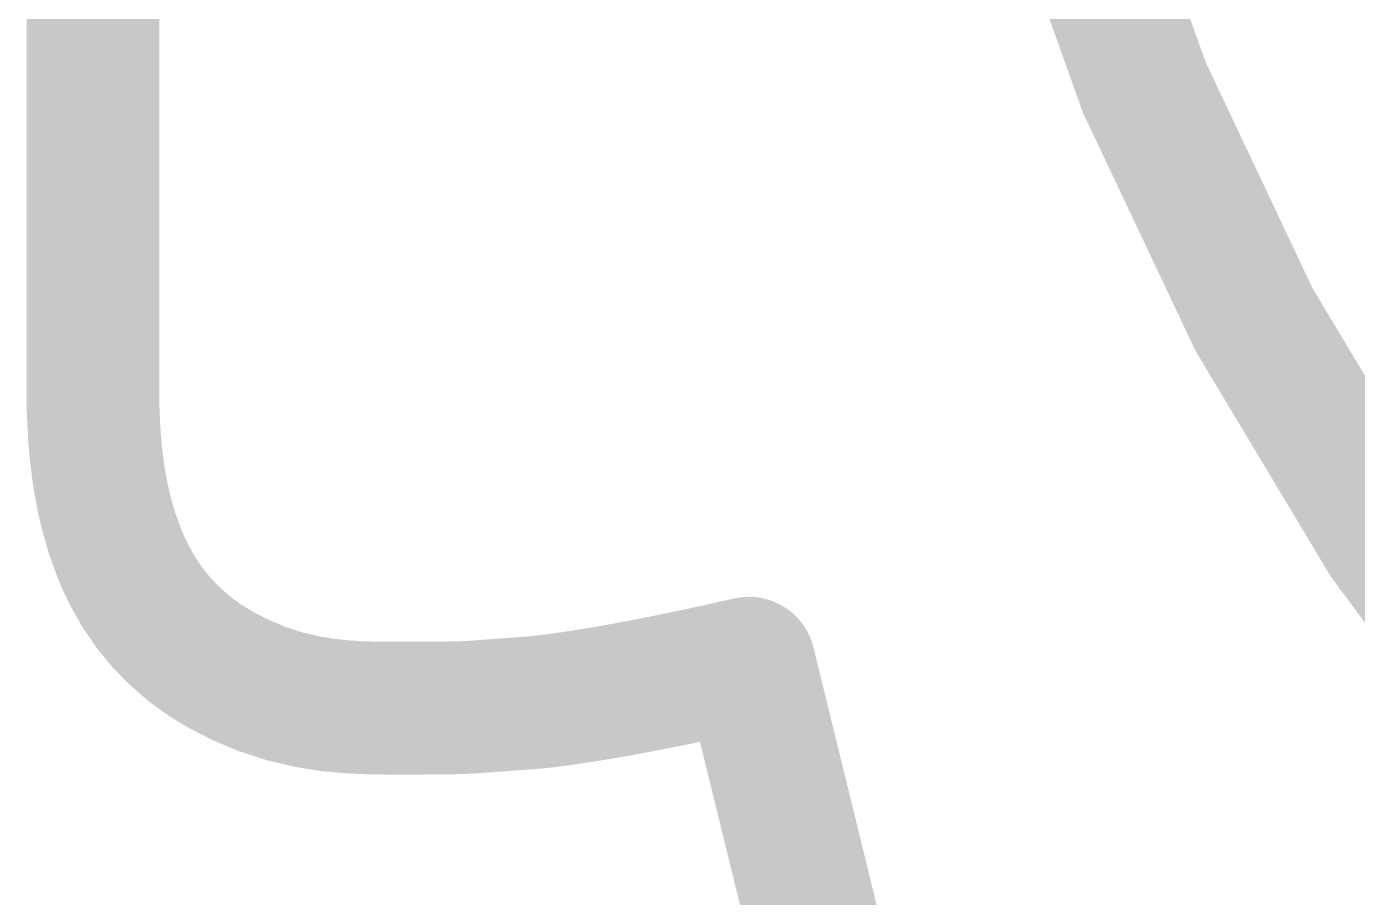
# Model space of a CAD drawing. Header units: millimetres. Extents: x 6 to 417, y 41 to 311.
# Drawn here: x 389.263 to 390.266, y 55.725 to 56.38 of the extents above; entities that cross this region are included whole.
import ezdxf

# ---------------------------------------------------------------- set-up
doc = ezdxf.new("R2010")
doc.units = ezdxf.units.MM
doc.layers.add('DrillDrawing', color=1, linetype='Continuous')

msp = doc.modelspace()

# ---------------------------------------------------------------- linework, layer by layer
at = {"layer": 'DrillDrawing', "const_width": 0.0999998}
for points in [[(389.31279262, 56.10382734), (389.31279262, 60.26571131999999)], [(389.31279262, 56.10382734), (389.31279262, 60.26571131999999)], [(389.31304916, 56.08794472), (389.31390768, 56.07139153999999)], [(389.31304916, 56.08794472), (389.31390768, 56.07139153999999)], [(389.31390768, 56.07139153999999), (389.3153377, 56.05576799999999)], [(389.31390768, 56.07139153999999), (389.3153377, 56.05576799999999)], [(389.3153377, 56.05576799999999), (389.31731128, 56.04104615999999)], [(389.3153377, 56.05576799999999), (389.31731128, 56.04104615999999)], [(389.31731128, 56.04104615999999), (389.32004686, 56.02597634)], [(389.31731128, 56.04104615999999), (389.32004686, 56.02597634)], [(389.32004686, 56.02597634), (389.3233514, 56.01190219999999)], [(389.32004686, 56.02597634), (389.3233514, 56.01190219999999)], [(389.3233514, 56.01190219999999), (389.32752462, 55.99773407999999)], [(389.3233514, 56.01190219999999), (389.32752462, 55.99773407999999)], [(389.32752462, 55.99773407999999), (389.33304912, 55.98271252)], [(389.32752462, 55.99773407999999), (389.33304912, 55.98271252)], [(389.39876654, 55.9022123), (389.4082128, 55.89646174)], [(389.39876654, 55.9022123), (389.4082128, 55.89646174)], [(389.75538762, 55.8896774), (389.76739928, 55.89219708)], [(389.75538762, 55.8896774), (389.76739928, 55.89219708)], [(389.76739928, 55.89219708), (389.77966748, 55.89483614)], [(389.76739928, 55.89219708), (389.77966748, 55.89483614)], [(389.77966748, 55.89483614), (389.79288818, 55.89774952)], [(389.77966748, 55.89483614), (389.79288818, 55.89774952)], [(389.79288818, 55.89774952), (389.80709694, 55.90094738)], [(389.79288818, 55.89774952), (389.80709694, 55.90094738)], [(389.80709694, 55.90094738), (389.97190992, 55.22942725999999)], [(389.80709694, 55.90094738), (389.97190992, 55.22942725999999)], [(389.70412026, 55.87980442), (389.7136605, 55.88151384)], [(389.70412026, 55.87980442), (389.7136605, 55.88151384)], [(389.7136605, 55.88151384), (389.72342934, 55.88333248)], [(389.7136605, 55.88151384), (389.72342934, 55.88333248)], [(389.72342934, 55.88333248), (389.73342424, 55.88525525999999)], [(389.72342934, 55.88333248), (389.73342424, 55.88525525999999)], [(389.73342424, 55.88525525999999), (389.74428528, 55.88740918)], [(389.73342424, 55.88525525999999), (389.74428528, 55.88740918)], [(389.74428528, 55.88740918), (389.75538762, 55.8896774)], [(389.74428528, 55.88740918), (389.75538762, 55.8896774)], [(389.4746846, 55.87187454), (389.48764622, 55.86977142)], [(389.4746846, 55.87187454), (389.48764622, 55.86977142)], [(389.596376, 55.86765052), (389.64807262, 55.8714783)], [(389.596376, 55.86765052), (389.64807262, 55.8714783)], [(389.64807262, 55.8714783), (389.65750872, 55.8726213)], [(389.64807262, 55.8714783), (389.65750872, 55.8726213)], [(389.65750872, 55.8726213), (389.66417622, 55.87350267999999)], [(389.65750872, 55.8726213), (389.66417622, 55.87350267999999)], [(389.66417622, 55.87350267999999), (389.6715473, 55.87454408)], [(389.66417622, 55.87350267999999), (389.6715473, 55.87454408)], [(389.6715473, 55.87454408), (389.67911396, 55.87567438)], [(389.6715473, 55.87454408), (389.67911396, 55.87567438)], [(389.67911396, 55.87567438), (389.68687112, 55.87689612)], [(389.67911396, 55.87567438), (389.68687112, 55.87689612)], [(389.68687112, 55.87689612), (389.69539028, 55.87830074)], [(389.68687112, 55.87689612), (389.69539028, 55.87830074)], [(389.69539028, 55.87830074), (389.70412026, 55.87980442)], [(389.69539028, 55.87830074), (389.70412026, 55.87980442)], [(389.48764622, 55.86977142), (389.49625682, 55.86876049999999)], [(389.48764622, 55.86977142), (389.49625682, 55.86876049999999)], [(389.49625682, 55.86876049999999), (389.50322404, 55.86814836)], [(389.49625682, 55.86876049999999), (389.50322404, 55.86814836)], [(389.50322404, 55.86814836), (389.508619, 55.86778514)], [(389.50322404, 55.86814836), (389.508619, 55.86778514)], [(389.508619, 55.86778514), (389.51298272, 55.867554)], [(389.508619, 55.86778514), (389.51298272, 55.867554)], [(389.51298272, 55.867554), (389.51682066, 55.86739398)], [(389.51298272, 55.867554), (389.51682066, 55.86739398)], [(389.51682066, 55.86739398), (389.52014806, 55.86728729999999)], [(389.51682066, 55.86739398), (389.52014806, 55.86728729999999)], [(389.52014806, 55.86728729999999), (389.52298016, 55.86721364)], [(389.52014806, 55.86728729999999), (389.52298016, 55.86721364)], [(389.52298016, 55.86721364), (389.52532204, 55.86716538)], [(389.52298016, 55.86721364), (389.52532204, 55.86716538)], [(389.52532204, 55.86716538), (389.52764868, 55.86712728)], [(389.52532204, 55.86716538), (389.52764868, 55.86712728)], [(389.52764868, 55.86712728), (389.52950034, 55.86710442)], [(389.52764868, 55.86712728), (389.52950034, 55.86710442)], [(389.52950034, 55.86710442), (389.53134184, 55.86708664)], [(389.52950034, 55.86710442), (389.53134184, 55.86708664)], [(389.53134184, 55.86708664), (389.53271852, 55.86707394)], [(389.53134184, 55.86708664), (389.53271852, 55.86707394)], [(389.53271852, 55.86707394), (389.53409012, 55.86706632)], [(389.53271852, 55.86707394), (389.53409012, 55.86706632)], [(389.53409012, 55.86706632), (389.5354541, 55.86705869999999)], [(389.53409012, 55.86706632), (389.5354541, 55.86705869999999)], [(389.5354541, 55.86705869999999), (389.53636088, 55.86705616)], [(389.5354541, 55.86705869999999), (389.53636088, 55.86705616)], [(389.53636088, 55.86705616), (389.53726512, 55.86705362)], [(389.53636088, 55.86705616), (389.53726512, 55.86705362)], [(389.53726512, 55.86705362), (389.53816936, 55.86705108)], [(389.53726512, 55.86705362), (389.53816936, 55.86705108)], [(389.53816936, 55.86705108), (389.53906852, 55.86704854)], [(389.53816936, 55.86705108), (389.53906852, 55.86704854)], [(389.53906852, 55.86704854), (389.53996514, 55.86704854)], [(389.53906852, 55.86704854), (389.53996514, 55.86704854)], [(389.53996514, 55.86704854), (389.54041472, 55.86704599999999)], [(389.53996514, 55.86704854), (389.54041472, 55.86704599999999)], [(389.54041472, 55.86704599999999), (389.54086176, 55.86704599999999)], [(389.54041472, 55.86704599999999), (389.54086176, 55.86704599999999)], [(389.54086176, 55.86704599999999), (389.5413088, 55.86704599999999)], [(389.54086176, 55.86704599999999), (389.5413088, 55.86704599999999)], [(389.5413088, 55.86704599999999), (389.5417533, 55.86704599999999)], [(389.5413088, 55.86704599999999), (389.5417533, 55.86704599999999)], [(389.5417533, 55.86704599999999), (389.54220034, 55.86704599999999)], [(389.5417533, 55.86704599999999), (389.54220034, 55.86704599999999)], [(389.54220034, 55.86704599999999), (389.54264484, 55.86704599999999)], [(389.54220034, 55.86704599999999), (389.54264484, 55.86704599999999)], [(389.54264484, 55.86704599999999), (389.54308934, 55.86704599999999)], [(389.54264484, 55.86704599999999), (389.54308934, 55.86704599999999)], [(389.54308934, 55.86704599999999), (389.54353384, 55.86704599999999)], [(389.54308934, 55.86704599999999), (389.54353384, 55.86704599999999)], [(389.54353384, 55.86704599999999), (389.5439758, 55.86704599999999)], [(389.54353384, 55.86704599999999), (389.5439758, 55.86704599999999)], [(389.5439758, 55.86704599999999), (389.54441776, 55.86704599999999)], [(389.5439758, 55.86704599999999), (389.54441776, 55.86704599999999)], [(389.54441776, 55.86704599999999), (389.54486226, 55.86704599999999)], [(389.54441776, 55.86704599999999), (389.54486226, 55.86704599999999)], [(389.54486226, 55.86704599999999), (389.54530168, 55.86704599999999)], [(389.54486226, 55.86704599999999), (389.54530168, 55.86704599999999)], [(389.54530168, 55.86704599999999), (389.54574364, 55.86704599999999)], [(389.54530168, 55.86704599999999), (389.54574364, 55.86704599999999)], [(389.54574364, 55.86704599999999), (389.54618306, 55.86704599999999)], [(389.54574364, 55.86704599999999), (389.54618306, 55.86704599999999)], [(389.54618306, 55.86704599999999), (389.54662248, 55.86704599999999)], [(389.54618306, 55.86704599999999), (389.54662248, 55.86704599999999)], [(389.54662248, 55.86704599999999), (389.5470619, 55.86704599999999)], [(389.54662248, 55.86704599999999), (389.5470619, 55.86704599999999)], [(389.5470619, 55.86704599999999), (389.54750132, 55.86704599999999)], [(389.5470619, 55.86704599999999), (389.54750132, 55.86704599999999)], [(389.54750132, 55.86704599999999), (389.54794074, 55.86704599999999)], [(389.54750132, 55.86704599999999), (389.54794074, 55.86704599999999)], [(389.54794074, 55.86704599999999), (389.54837762, 55.86704599999999)], [(389.54794074, 55.86704599999999), (389.54837762, 55.86704599999999)], [(389.54837762, 55.86704599999999), (389.5488145, 55.86704599999999)], [(389.54837762, 55.86704599999999), (389.5488145, 55.86704599999999)], [(389.5488145, 55.86704599999999), (389.54968572, 55.86704599999999)], [(389.5488145, 55.86704599999999), (389.54968572, 55.86704599999999)], [(389.54968572, 55.86704599999999), (389.55055694, 55.86704599999999)], [(389.54968572, 55.86704599999999), (389.55055694, 55.86704599999999)], [(389.55055694, 55.86704599999999), (389.55142562, 55.86704854)], [(389.55055694, 55.86704599999999), (389.55142562, 55.86704854)], [(389.55142562, 55.86704854), (389.55229176, 55.86704854)], [(389.55142562, 55.86704854), (389.55229176, 55.86704854)], [(389.55229176, 55.86704854), (389.55358716, 55.86704854)], [(389.55229176, 55.86704854), (389.55358716, 55.86704854)], [(389.55358716, 55.86704854), (389.55488002, 55.86705108)], [(389.55358716, 55.86704854), (389.55488002, 55.86705108)], [(389.55488002, 55.86705108), (389.5561678, 55.86705362)], [(389.55488002, 55.86705108), (389.5561678, 55.86705362)], [(389.5561678, 55.86705362), (389.55745304, 55.86705362)], [(389.5561678, 55.86705362), (389.55745304, 55.86705362)], [(389.55745304, 55.86705362), (389.55915992, 55.86705869999999)], [(389.55745304, 55.86705362), (389.55915992, 55.86705869999999)], [(389.55915992, 55.86705869999999), (389.56086172, 55.86706378)], [(389.55915992, 55.86705869999999), (389.56086172, 55.86706378)], [(389.56086172, 55.86706378), (389.56298008, 55.8670714)], [(389.56086172, 55.86706378), (389.56298008, 55.8670714)], [(389.56298008, 55.8670714), (389.56509082, 55.86708156)], [(389.56298008, 55.8670714), (389.56509082, 55.86708156)], [(389.56509082, 55.86708156), (389.56761558, 55.8670968)], [(389.56509082, 55.86708156), (389.56761558, 55.8670968)], [(389.56761558, 55.8670968), (389.57013018, 55.86711712)], [(389.56761558, 55.8670968), (389.57013018, 55.86711712)], [(389.57013018, 55.86711712), (389.57305626, 55.86714251999999)], [(389.57013018, 55.86711712), (389.57305626, 55.86714251999999)], [(389.57305626, 55.86714251999999), (389.57639128, 55.86718316)], [(389.57305626, 55.86714251999999), (389.57639128, 55.86718316)], [(389.57639128, 55.86718316), (389.58013524, 55.86723903999999)], [(389.57639128, 55.86718316), (389.58013524, 55.86723903999999)], [(389.58013524, 55.86723903999999), (389.58429068, 55.86731524)], [(389.58013524, 55.86723903999999), (389.58429068, 55.86731524)], [(389.58429068, 55.86731524), (389.5896958, 55.86744478)], [(389.58429068, 55.86731524), (389.5896958, 55.86744478)], [(389.5896958, 55.86744478), (389.596376, 55.86765052)], [(389.5896958, 55.86744478), (389.596376, 55.86765052)]]:
    msp.add_lwpolyline(points, dxfattribs=at)
for points in [[(391.9245908, 55.11863245999999, -0.4142066719613573), (389.95509766, 57.0881256)], [(391.9245908, 55.11863245999999, -0.4142066719613573), (389.95509766, 57.0881256)], [(389.31304916, 56.08794472, -0.008237798190294614), (389.31279262, 56.10382734)], [(389.31304916, 56.08794472, -0.008237798190294614), (389.31279262, 56.10382734)], [(389.34056752, 55.9664616, -0.02258047405816504), (389.33304912, 55.98271252)], [(389.34056752, 55.9664616, -0.02258047405816504), (389.33304912, 55.98271252)], [(389.38468732, 55.91235198, -0.1062915154191727), (389.34057006, 55.9664616)], [(389.38468732, 55.91235198, -0.1062915154191727), (389.34057006, 55.9664616)], [(389.39876654, 55.9022123, -0.02463655745993214), (389.38468478, 55.91235198)], [(389.39876654, 55.9022123, -0.02463655745993214), (389.38468478, 55.91235198)], [(389.4746846, 55.87187454, -0.08329883176895607), (389.4082128, 55.89646174)], [(389.4746846, 55.87187454, -0.08329883176895607), (389.4082128, 55.89646174)]]:
    msp.add_lwpolyline(points, format="xyb", dxfattribs=at)
at = {"layer": 'DrillDrawing', "const_width": 0.0499999}
for points in [[(389.28779394, 56.10382734, 1), (389.3377913, 56.10382734, 1)], [(389.28779394, 56.10382734, 1), (389.3377913, 56.10382734, 1)], [(389.28779394, 56.10382734, 1), (389.3377913, 56.10382734, 1)], [(389.28779394, 56.10382734, 1), (389.3377913, 56.10382734, 1)], [(389.28805048, 56.08794472, 1), (389.33804784, 56.08794472, 1)], [(389.28805048, 56.08794472, 1), (389.33804784, 56.08794472, 1)], [(389.28805048, 56.08794472, 1), (389.33804784, 56.08794472, 1)], [(389.28805048, 56.08794472, 1), (389.33804784, 56.08794472, 1)], [(389.288909, 56.07139153999999, 1), (389.33890636, 56.07139153999999, 1)], [(389.288909, 56.07139153999999, 1), (389.33890636, 56.07139153999999, 1)], [(389.288909, 56.07139153999999, 1), (389.33890636, 56.07139153999999, 1)], [(389.288909, 56.07139153999999, 1), (389.33890636, 56.07139153999999, 1)], [(389.29033902, 56.05576799999999, 1), (389.34033638, 56.05576799999999, 1)], [(389.29033902, 56.05576799999999, 1), (389.34033638, 56.05576799999999, 1)], [(389.29033902, 56.05576799999999, 1), (389.34033638, 56.05576799999999, 1)], [(389.29033902, 56.05576799999999, 1), (389.34033638, 56.05576799999999, 1)], [(389.2923126, 56.04104615999999, 1), (389.34230996, 56.04104615999999, 1)], [(389.2923126, 56.04104615999999, 1), (389.34230996, 56.04104615999999, 1)], [(389.2923126, 56.04104615999999, 1), (389.34230996, 56.04104615999999, 1)], [(389.2923126, 56.04104615999999, 1), (389.34230996, 56.04104615999999, 1)], [(389.29504818, 56.02597634, 1), (389.34504554, 56.02597634, 1)], [(389.29504818, 56.02597634, 1), (389.34504554, 56.02597634, 1)], [(389.29504818, 56.02597634, 1), (389.34504554, 56.02597634, 1)], [(389.29504818, 56.02597634, 1), (389.34504554, 56.02597634, 1)], [(389.29835272, 56.01190219999999, 1), (389.34835008, 56.01190219999999, 1)], [(389.29835272, 56.01190219999999, 1), (389.34835008, 56.01190219999999, 1)], [(389.29835272, 56.01190219999999, 1), (389.34835008, 56.01190219999999, 1)], [(389.29835272, 56.01190219999999, 1), (389.34835008, 56.01190219999999, 1)], [(389.30252594, 55.99773407999999, 1), (389.3525233, 55.99773407999999, 1)], [(389.30252594, 55.99773407999999, 1), (389.3525233, 55.99773407999999, 1)], [(389.30252594, 55.99773407999999, 1), (389.3525233, 55.99773407999999, 1)], [(389.30252594, 55.99773407999999, 1), (389.3525233, 55.99773407999999, 1)], [(389.30805044, 55.98271252, 1), (389.3580478, 55.98271252, 1)], [(389.30805044, 55.98271252, 1), (389.3580478, 55.98271252, 1)], [(389.30805044, 55.98271252, 1), (389.3580478, 55.98271252, 1)], [(389.30805044, 55.98271252, 1), (389.3580478, 55.98271252, 1)], [(389.31556884, 55.9664616, 1), (389.3655662, 55.9664616, 1)], [(389.31556884, 55.9664616, 1), (389.3655662, 55.9664616, 1)], [(389.31557138, 55.9664616, 1), (389.36556874, 55.9664616, 1)], [(389.31557138, 55.9664616, 1), (389.36556874, 55.9664616, 1)], [(389.3596861, 55.91235198, 1), (389.40968346, 55.91235198, 1)], [(389.3596861, 55.91235198, 1), (389.40968346, 55.91235198, 1)], [(389.35968864, 55.91235198, 1), (389.409686, 55.91235198, 1)], [(389.35968864, 55.91235198, 1), (389.409686, 55.91235198, 1)], [(389.37376786, 55.9022123, 1), (389.42376522, 55.9022123, 1)], [(389.37376786, 55.9022123, 1), (389.42376522, 55.9022123, 1)], [(389.37376786, 55.9022123, 1), (389.42376522, 55.9022123, 1)], [(389.37376786, 55.9022123, 1), (389.42376522, 55.9022123, 1)], [(389.38321412, 55.89646174, 1), (389.43321148, 55.89646174, 1)], [(389.38321412, 55.89646174, 1), (389.43321148, 55.89646174, 1)], [(389.38321412, 55.89646174, 1), (389.43321148, 55.89646174, 1)], [(389.38321412, 55.89646174, 1), (389.43321148, 55.89646174, 1)], [(389.7424006, 55.89219708, 1), (389.79239796, 55.89219708, 1)], [(389.7424006, 55.89219708, 1), (389.79239796, 55.89219708, 1)], [(389.7424006, 55.89219708, 1), (389.79239796, 55.89219708, 1)], [(389.7424006, 55.89219708, 1), (389.79239796, 55.89219708, 1)], [(389.7546688, 55.89483614, 1), (389.80466616, 55.89483614, 1)], [(389.7546688, 55.89483614, 1), (389.80466616, 55.89483614, 1)], [(389.7546688, 55.89483614, 1), (389.80466616, 55.89483614, 1)], [(389.7546688, 55.89483614, 1), (389.80466616, 55.89483614, 1)], [(389.7678895, 55.89774952, 1), (389.81788686, 55.89774952, 1)], [(389.7678895, 55.89774952, 1), (389.81788686, 55.89774952, 1)], [(389.7678895, 55.89774952, 1), (389.81788686, 55.89774952, 1)], [(389.7678895, 55.89774952, 1), (389.81788686, 55.89774952, 1)], [(389.78209826, 55.90094738, 1), (389.83209562, 55.90094738, 1)], [(389.78209826, 55.90094738, 1), (389.83209562, 55.90094738, 1)], [(389.78209826, 55.90094738, 1), (389.83209562, 55.90094738, 1)], [(389.78209826, 55.90094738, 1), (389.83209562, 55.90094738, 1)], [(389.68866182, 55.88151384, 1), (389.73865918, 55.88151384, 1)], [(389.68866182, 55.88151384, 1), (389.73865918, 55.88151384, 1)], [(389.68866182, 55.88151384, 1), (389.73865918, 55.88151384, 1)], [(389.68866182, 55.88151384, 1), (389.73865918, 55.88151384, 1)], [(389.69843066, 55.88333248, 1), (389.74842802, 55.88333248, 1)], [(389.69843066, 55.88333248, 1), (389.74842802, 55.88333248, 1)], [(389.69843066, 55.88333248, 1), (389.74842802, 55.88333248, 1)], [(389.69843066, 55.88333248, 1), (389.74842802, 55.88333248, 1)], [(389.70842556, 55.88525525999999, 1), (389.75842292, 55.88525525999999, 1)], [(389.70842556, 55.88525525999999, 1), (389.75842292, 55.88525525999999, 1)], [(389.70842556, 55.88525525999999, 1), (389.75842292, 55.88525525999999, 1)], [(389.70842556, 55.88525525999999, 1), (389.75842292, 55.88525525999999, 1)], [(389.7192866, 55.88740918, 1), (389.76928396, 55.88740918, 1)], [(389.7192866, 55.88740918, 1), (389.76928396, 55.88740918, 1)], [(389.7192866, 55.88740918, 1), (389.76928396, 55.88740918, 1)], [(389.7192866, 55.88740918, 1), (389.76928396, 55.88740918, 1)], [(389.73038894, 55.8896774, 1), (389.7803863, 55.8896774, 1)], [(389.73038894, 55.8896774, 1), (389.7803863, 55.8896774, 1)], [(389.73038894, 55.8896774, 1), (389.7803863, 55.8896774, 1)], [(389.73038894, 55.8896774, 1), (389.7803863, 55.8896774, 1)], [(389.44968592, 55.87187454, 1), (389.49968328, 55.87187454, 1)], [(389.44968592, 55.87187454, 1), (389.49968328, 55.87187454, 1)], [(389.44968592, 55.87187454, 1), (389.49968328, 55.87187454, 1)], [(389.44968592, 55.87187454, 1), (389.49968328, 55.87187454, 1)], [(389.62307394, 55.8714783, 1), (389.6730713, 55.8714783, 1)], [(389.62307394, 55.8714783, 1), (389.6730713, 55.8714783, 1)], [(389.62307394, 55.8714783, 1), (389.6730713, 55.8714783, 1)], [(389.62307394, 55.8714783, 1), (389.6730713, 55.8714783, 1)], [(389.63251004, 55.8726213, 1), (389.6825074, 55.8726213, 1)], [(389.63251004, 55.8726213, 1), (389.6825074, 55.8726213, 1)], [(389.63251004, 55.8726213, 1), (389.6825074, 55.8726213, 1)], [(389.63251004, 55.8726213, 1), (389.6825074, 55.8726213, 1)], [(389.63917754, 55.87350267999999, 1), (389.6891749, 55.87350267999999, 1)], [(389.63917754, 55.87350267999999, 1), (389.6891749, 55.87350267999999, 1)], [(389.63917754, 55.87350267999999, 1), (389.6891749, 55.87350267999999, 1)], [(389.63917754, 55.87350267999999, 1), (389.6891749, 55.87350267999999, 1)], [(389.64654862, 55.87454408, 1), (389.69654598, 55.87454408, 1)], [(389.64654862, 55.87454408, 1), (389.69654598, 55.87454408, 1)], [(389.64654862, 55.87454408, 1), (389.69654598, 55.87454408, 1)], [(389.64654862, 55.87454408, 1), (389.69654598, 55.87454408, 1)], [(389.65411528, 55.87567438, 1), (389.70411264, 55.87567438, 1)], [(389.65411528, 55.87567438, 1), (389.70411264, 55.87567438, 1)], [(389.65411528, 55.87567438, 1), (389.70411264, 55.87567438, 1)], [(389.65411528, 55.87567438, 1), (389.70411264, 55.87567438, 1)], [(389.66187244, 55.87689612, 1), (389.7118698, 55.87689612, 1)], [(389.66187244, 55.87689612, 1), (389.7118698, 55.87689612, 1)], [(389.66187244, 55.87689612, 1), (389.7118698, 55.87689612, 1)], [(389.66187244, 55.87689612, 1), (389.7118698, 55.87689612, 1)], [(389.6703916, 55.87830074, 1), (389.72038896, 55.87830074, 1)], [(389.6703916, 55.87830074, 1), (389.72038896, 55.87830074, 1)], [(389.6703916, 55.87830074, 1), (389.72038896, 55.87830074, 1)], [(389.6703916, 55.87830074, 1), (389.72038896, 55.87830074, 1)], [(389.67912158, 55.87980442, 1), (389.72911894, 55.87980442, 1)], [(389.67912158, 55.87980442, 1), (389.72911894, 55.87980442, 1)], [(389.67912158, 55.87980442, 1), (389.72911894, 55.87980442, 1)], [(389.67912158, 55.87980442, 1), (389.72911894, 55.87980442, 1)], [(389.46264754, 55.86977142, 1), (389.5126449, 55.86977142, 1)], [(389.46264754, 55.86977142, 1), (389.5126449, 55.86977142, 1)], [(389.46264754, 55.86977142, 1), (389.5126449, 55.86977142, 1)], [(389.46264754, 55.86977142, 1), (389.5126449, 55.86977142, 1)], [(389.47125814, 55.86876049999999, 1), (389.5212555, 55.86876049999999, 1)], [(389.47125814, 55.86876049999999, 1), (389.5212555, 55.86876049999999, 1)], [(389.47125814, 55.86876049999999, 1), (389.5212555, 55.86876049999999, 1)], [(389.47125814, 55.86876049999999, 1), (389.5212555, 55.86876049999999, 1)], [(389.47822536, 55.86814836, 1), (389.52822272, 55.86814836, 1)], [(389.47822536, 55.86814836, 1), (389.52822272, 55.86814836, 1)], [(389.47822536, 55.86814836, 1), (389.52822272, 55.86814836, 1)], [(389.47822536, 55.86814836, 1), (389.52822272, 55.86814836, 1)], [(389.48362032, 55.86778514, 1), (389.53361768, 55.86778514, 1)], [(389.48362032, 55.86778514, 1), (389.53361768, 55.86778514, 1)], [(389.48362032, 55.86778514, 1), (389.53361768, 55.86778514, 1)], [(389.48362032, 55.86778514, 1), (389.53361768, 55.86778514, 1)], [(389.48798404, 55.867554, 1), (389.5379814, 55.867554, 1)], [(389.48798404, 55.867554, 1), (389.5379814, 55.867554, 1)], [(389.48798404, 55.867554, 1), (389.5379814, 55.867554, 1)], [(389.48798404, 55.867554, 1), (389.5379814, 55.867554, 1)], [(389.49182198, 55.86739398, 1), (389.54181934, 55.86739398, 1)], [(389.49182198, 55.86739398, 1), (389.54181934, 55.86739398, 1)], [(389.49182198, 55.86739398, 1), (389.54181934, 55.86739398, 1)], [(389.49182198, 55.86739398, 1), (389.54181934, 55.86739398, 1)], [(389.49514938, 55.86728729999999, 1), (389.54514674, 55.86728729999999, 1)], [(389.49514938, 55.86728729999999, 1), (389.54514674, 55.86728729999999, 1)], [(389.49514938, 55.86728729999999, 1), (389.54514674, 55.86728729999999, 1)], [(389.49514938, 55.86728729999999, 1), (389.54514674, 55.86728729999999, 1)], [(389.49798148, 55.86721364, 1), (389.54797884, 55.86721364, 1)], [(389.49798148, 55.86721364, 1), (389.54797884, 55.86721364, 1)], [(389.49798148, 55.86721364, 1), (389.54797884, 55.86721364, 1)], [(389.49798148, 55.86721364, 1), (389.54797884, 55.86721364, 1)], [(389.50032336, 55.86716538, 1), (389.55032072, 55.86716538, 1)], [(389.50032336, 55.86716538, 1), (389.55032072, 55.86716538, 1)], [(389.50032336, 55.86716538, 1), (389.55032072, 55.86716538, 1)], [(389.50032336, 55.86716538, 1), (389.55032072, 55.86716538, 1)], [(389.50265, 55.86712728, 1), (389.55264736, 55.86712728, 1)], [(389.50265, 55.86712728, 1), (389.55264736, 55.86712728, 1)], [(389.50265, 55.86712728, 1), (389.55264736, 55.86712728, 1)], [(389.50265, 55.86712728, 1), (389.55264736, 55.86712728, 1)], [(389.50450166, 55.86710442, 1), (389.55449902, 55.86710442, 1)], [(389.50450166, 55.86710442, 1), (389.55449902, 55.86710442, 1)], [(389.50450166, 55.86710442, 1), (389.55449902, 55.86710442, 1)], [(389.50450166, 55.86710442, 1), (389.55449902, 55.86710442, 1)], [(389.50634316, 55.86708664, 1), (389.55634052, 55.86708664, 1)], [(389.50634316, 55.86708664, 1), (389.55634052, 55.86708664, 1)], [(389.50634316, 55.86708664, 1), (389.55634052, 55.86708664, 1)], [(389.50634316, 55.86708664, 1), (389.55634052, 55.86708664, 1)], [(389.50771984, 55.86707394, 1), (389.5577172, 55.86707394, 1)], [(389.50771984, 55.86707394, 1), (389.5577172, 55.86707394, 1)], [(389.50771984, 55.86707394, 1), (389.5577172, 55.86707394, 1)], [(389.50771984, 55.86707394, 1), (389.5577172, 55.86707394, 1)], [(389.50909144, 55.86706632, 1), (389.5590888, 55.86706632, 1)], [(389.50909144, 55.86706632, 1), (389.5590888, 55.86706632, 1)], [(389.50909144, 55.86706632, 1), (389.5590888, 55.86706632, 1)], [(389.50909144, 55.86706632, 1), (389.5590888, 55.86706632, 1)], [(389.51045542, 55.86705869999999, 1), (389.56045278, 55.86705869999999, 1)], [(389.51045542, 55.86705869999999, 1), (389.56045278, 55.86705869999999, 1)], [(389.51045542, 55.86705869999999, 1), (389.56045278, 55.86705869999999, 1)], [(389.51045542, 55.86705869999999, 1), (389.56045278, 55.86705869999999, 1)], [(389.5113622, 55.86705616, 1), (389.56135956, 55.86705616, 1)], [(389.5113622, 55.86705616, 1), (389.56135956, 55.86705616, 1)], [(389.5113622, 55.86705616, 1), (389.56135956, 55.86705616, 1)], [(389.5113622, 55.86705616, 1), (389.56135956, 55.86705616, 1)], [(389.51226644, 55.86705362, 1), (389.5622638, 55.86705362, 1)], [(389.51226644, 55.86705362, 1), (389.5622638, 55.86705362, 1)], [(389.51226644, 55.86705362, 1), (389.5622638, 55.86705362, 1)], [(389.51226644, 55.86705362, 1), (389.5622638, 55.86705362, 1)], [(389.51317068, 55.86705108, 1), (389.56316804, 55.86705108, 1)], [(389.51317068, 55.86705108, 1), (389.56316804, 55.86705108, 1)], [(389.51317068, 55.86705108, 1), (389.56316804, 55.86705108, 1)], [(389.51317068, 55.86705108, 1), (389.56316804, 55.86705108, 1)], [(389.51406984, 55.86704854, 1), (389.5640672, 55.86704854, 1)], [(389.51406984, 55.86704854, 1), (389.5640672, 55.86704854, 1)], [(389.51406984, 55.86704854, 1), (389.5640672, 55.86704854, 1)], [(389.51406984, 55.86704854, 1), (389.5640672, 55.86704854, 1)], [(389.51496646, 55.86704854, 1), (389.56496382, 55.86704854, 1)], [(389.51496646, 55.86704854, 1), (389.56496382, 55.86704854, 1)], [(389.51496646, 55.86704854, 1), (389.56496382, 55.86704854, 1)], [(389.51496646, 55.86704854, 1), (389.56496382, 55.86704854, 1)], [(389.51541604, 55.86704599999999, 1), (389.5654134, 55.86704599999999, 1)], [(389.51541604, 55.86704599999999, 1), (389.5654134, 55.86704599999999, 1)], [(389.51541604, 55.86704599999999, 1), (389.5654134, 55.86704599999999, 1)], [(389.51541604, 55.86704599999999, 1), (389.5654134, 55.86704599999999, 1)], [(389.51586308, 55.86704599999999, 1), (389.56586044, 55.86704599999999, 1)], [(389.51586308, 55.86704599999999, 1), (389.56586044, 55.86704599999999, 1)], [(389.51586308, 55.86704599999999, 1), (389.56586044, 55.86704599999999, 1)], [(389.51586308, 55.86704599999999, 1), (389.56586044, 55.86704599999999, 1)], [(389.51631012, 55.86704599999999, 1), (389.56630748, 55.86704599999999, 1)], [(389.51631012, 55.86704599999999, 1), (389.56630748, 55.86704599999999, 1)], [(389.51631012, 55.86704599999999, 1), (389.56630748, 55.86704599999999, 1)], [(389.51631012, 55.86704599999999, 1), (389.56630748, 55.86704599999999, 1)], [(389.51675462, 55.86704599999999, 1), (389.56675198, 55.86704599999999, 1)], [(389.51675462, 55.86704599999999, 1), (389.56675198, 55.86704599999999, 1)], [(389.51675462, 55.86704599999999, 1), (389.56675198, 55.86704599999999, 1)], [(389.51675462, 55.86704599999999, 1), (389.56675198, 55.86704599999999, 1)], [(389.51720166, 55.86704599999999, 1), (389.56719902, 55.86704599999999, 1)], [(389.51720166, 55.86704599999999, 1), (389.56719902, 55.86704599999999, 1)], [(389.51720166, 55.86704599999999, 1), (389.56719902, 55.86704599999999, 1)], [(389.51720166, 55.86704599999999, 1), (389.56719902, 55.86704599999999, 1)], [(389.51764616, 55.86704599999999, 1), (389.56764352, 55.86704599999999, 1)], [(389.51764616, 55.86704599999999, 1), (389.56764352, 55.86704599999999, 1)], [(389.51764616, 55.86704599999999, 1), (389.56764352, 55.86704599999999, 1)], [(389.51764616, 55.86704599999999, 1), (389.56764352, 55.86704599999999, 1)], [(389.51809066, 55.86704599999999, 1), (389.56808802, 55.86704599999999, 1)], [(389.51809066, 55.86704599999999, 1), (389.56808802, 55.86704599999999, 1)], [(389.51809066, 55.86704599999999, 1), (389.56808802, 55.86704599999999, 1)], [(389.51809066, 55.86704599999999, 1), (389.56808802, 55.86704599999999, 1)], [(389.51853516, 55.86704599999999, 1), (389.56853252, 55.86704599999999, 1)], [(389.51853516, 55.86704599999999, 1), (389.56853252, 55.86704599999999, 1)], [(389.51853516, 55.86704599999999, 1), (389.56853252, 55.86704599999999, 1)], [(389.51853516, 55.86704599999999, 1), (389.56853252, 55.86704599999999, 1)], [(389.51897712, 55.86704599999999, 1), (389.56897448, 55.86704599999999, 1)], [(389.51897712, 55.86704599999999, 1), (389.56897448, 55.86704599999999, 1)], [(389.51897712, 55.86704599999999, 1), (389.56897448, 55.86704599999999, 1)], [(389.51897712, 55.86704599999999, 1), (389.56897448, 55.86704599999999, 1)], [(389.51941908, 55.86704599999999, 1), (389.56941644, 55.86704599999999, 1)], [(389.51941908, 55.86704599999999, 1), (389.56941644, 55.86704599999999, 1)], [(389.51941908, 55.86704599999999, 1), (389.56941644, 55.86704599999999, 1)], [(389.51941908, 55.86704599999999, 1), (389.56941644, 55.86704599999999, 1)], [(389.51986358, 55.86704599999999, 1), (389.56986094, 55.86704599999999, 1)], [(389.51986358, 55.86704599999999, 1), (389.56986094, 55.86704599999999, 1)], [(389.51986358, 55.86704599999999, 1), (389.56986094, 55.86704599999999, 1)], [(389.51986358, 55.86704599999999, 1), (389.56986094, 55.86704599999999, 1)], [(389.520303, 55.86704599999999, 1), (389.57030036, 55.86704599999999, 1)], [(389.520303, 55.86704599999999, 1), (389.57030036, 55.86704599999999, 1)], [(389.520303, 55.86704599999999, 1), (389.57030036, 55.86704599999999, 1)], [(389.520303, 55.86704599999999, 1), (389.57030036, 55.86704599999999, 1)], [(389.52074496, 55.86704599999999, 1), (389.57074232, 55.86704599999999, 1)], [(389.52074496, 55.86704599999999, 1), (389.57074232, 55.86704599999999, 1)], [(389.52074496, 55.86704599999999, 1), (389.57074232, 55.86704599999999, 1)], [(389.52074496, 55.86704599999999, 1), (389.57074232, 55.86704599999999, 1)], [(389.52118438, 55.86704599999999, 1), (389.57118174, 55.86704599999999, 1)], [(389.52118438, 55.86704599999999, 1), (389.57118174, 55.86704599999999, 1)], [(389.52118438, 55.86704599999999, 1), (389.57118174, 55.86704599999999, 1)], [(389.52118438, 55.86704599999999, 1), (389.57118174, 55.86704599999999, 1)], [(389.5216238, 55.86704599999999, 1), (389.57162116, 55.86704599999999, 1)], [(389.5216238, 55.86704599999999, 1), (389.57162116, 55.86704599999999, 1)], [(389.5216238, 55.86704599999999, 1), (389.57162116, 55.86704599999999, 1)], [(389.5216238, 55.86704599999999, 1), (389.57162116, 55.86704599999999, 1)], [(389.5220632199999, 55.86704599999999, 1), (389.57206058, 55.86704599999999, 1)], [(389.5220632199999, 55.86704599999999, 1), (389.57206058, 55.86704599999999, 1)], [(389.5220632199999, 55.86704599999999, 1), (389.57206058, 55.86704599999999, 1)], [(389.5220632199999, 55.86704599999999, 1), (389.57206058, 55.86704599999999, 1)], [(389.52250264, 55.86704599999999, 1), (389.5725, 55.86704599999999, 1)], [(389.52250264, 55.86704599999999, 1), (389.5725, 55.86704599999999, 1)], [(389.52250264, 55.86704599999999, 1), (389.5725, 55.86704599999999, 1)], [(389.52250264, 55.86704599999999, 1), (389.5725, 55.86704599999999, 1)], [(389.52294206, 55.86704599999999, 1), (389.57293942, 55.86704599999999, 1)], [(389.52294206, 55.86704599999999, 1), (389.57293942, 55.86704599999999, 1)], [(389.52294206, 55.86704599999999, 1), (389.57293942, 55.86704599999999, 1)], [(389.52294206, 55.86704599999999, 1), (389.57293942, 55.86704599999999, 1)], [(389.52337894, 55.86704599999999, 1), (389.5733762999999, 55.86704599999999, 1)], [(389.52337894, 55.86704599999999, 1), (389.5733762999999, 55.86704599999999, 1)], [(389.52337894, 55.86704599999999, 1), (389.5733762999999, 55.86704599999999, 1)], [(389.52337894, 55.86704599999999, 1), (389.5733762999999, 55.86704599999999, 1)], [(389.52381582, 55.86704599999999, 1), (389.57381318, 55.86704599999999, 1)], [(389.52381582, 55.86704599999999, 1), (389.57381318, 55.86704599999999, 1)], [(389.52381582, 55.86704599999999, 1), (389.57381318, 55.86704599999999, 1)], [(389.52381582, 55.86704599999999, 1), (389.57381318, 55.86704599999999, 1)], [(389.52468704, 55.86704599999999, 1), (389.5746844, 55.86704599999999, 1)], [(389.52468704, 55.86704599999999, 1), (389.5746844, 55.86704599999999, 1)], [(389.52468704, 55.86704599999999, 1), (389.5746844, 55.86704599999999, 1)], [(389.52468704, 55.86704599999999, 1), (389.5746844, 55.86704599999999, 1)], [(389.52555826, 55.86704599999999, 1), (389.57555562, 55.86704599999999, 1)], [(389.52555826, 55.86704599999999, 1), (389.57555562, 55.86704599999999, 1)], [(389.52555826, 55.86704599999999, 1), (389.57555562, 55.86704599999999, 1)], [(389.52555826, 55.86704599999999, 1), (389.57555562, 55.86704599999999, 1)], [(389.52642694, 55.86704854, 1), (389.5764243, 55.86704854, 1)], [(389.52642694, 55.86704854, 1), (389.5764243, 55.86704854, 1)], [(389.52642694, 55.86704854, 1), (389.5764243, 55.86704854, 1)], [(389.52642694, 55.86704854, 1), (389.5764243, 55.86704854, 1)], [(389.52729308, 55.86704854, 1), (389.57729044, 55.86704854, 1)], [(389.52729308, 55.86704854, 1), (389.57729044, 55.86704854, 1)], [(389.52729308, 55.86704854, 1), (389.57729044, 55.86704854, 1)], [(389.52729308, 55.86704854, 1), (389.57729044, 55.86704854, 1)], [(389.52858848, 55.86704854, 1), (389.57858584, 55.86704854, 1)], [(389.52858848, 55.86704854, 1), (389.57858584, 55.86704854, 1)], [(389.52858848, 55.86704854, 1), (389.57858584, 55.86704854, 1)], [(389.52858848, 55.86704854, 1), (389.57858584, 55.86704854, 1)], [(389.52988134, 55.86705108, 1), (389.5798787, 55.86705108, 1)], [(389.52988134, 55.86705108, 1), (389.5798787, 55.86705108, 1)], [(389.52988134, 55.86705108, 1), (389.5798787, 55.86705108, 1)], [(389.52988134, 55.86705108, 1), (389.5798787, 55.86705108, 1)], [(389.53116912, 55.86705362, 1), (389.58116648, 55.86705362, 1)], [(389.53116912, 55.86705362, 1), (389.58116648, 55.86705362, 1)], [(389.53116912, 55.86705362, 1), (389.58116648, 55.86705362, 1)], [(389.53116912, 55.86705362, 1), (389.58116648, 55.86705362, 1)], [(389.53245436, 55.86705362, 1), (389.58245172, 55.86705362, 1)], [(389.53245436, 55.86705362, 1), (389.58245172, 55.86705362, 1)], [(389.53245436, 55.86705362, 1), (389.58245172, 55.86705362, 1)], [(389.53245436, 55.86705362, 1), (389.58245172, 55.86705362, 1)], [(389.53416124, 55.86705869999999, 1), (389.5841586, 55.86705869999999, 1)], [(389.53416124, 55.86705869999999, 1), (389.5841586, 55.86705869999999, 1)], [(389.53416124, 55.86705869999999, 1), (389.5841586, 55.86705869999999, 1)], [(389.53416124, 55.86705869999999, 1), (389.5841586, 55.86705869999999, 1)], [(389.53586304, 55.86706378, 1), (389.5858604, 55.86706378, 1)], [(389.53586304, 55.86706378, 1), (389.5858604, 55.86706378, 1)], [(389.53586304, 55.86706378, 1), (389.5858604, 55.86706378, 1)], [(389.53586304, 55.86706378, 1), (389.5858604, 55.86706378, 1)], [(389.5379814, 55.8670714, 1), (389.58797876, 55.8670714, 1)], [(389.5379814, 55.8670714, 1), (389.58797876, 55.8670714, 1)], [(389.5379814, 55.8670714, 1), (389.58797876, 55.8670714, 1)], [(389.5379814, 55.8670714, 1), (389.58797876, 55.8670714, 1)], [(389.54009214, 55.86708156, 1), (389.5900895, 55.86708156, 1)], [(389.54009214, 55.86708156, 1), (389.5900895, 55.86708156, 1)], [(389.54009214, 55.86708156, 1), (389.5900895, 55.86708156, 1)], [(389.54009214, 55.86708156, 1), (389.5900895, 55.86708156, 1)], [(389.5426169, 55.8670968, 1), (389.59261426, 55.8670968, 1)], [(389.5426169, 55.8670968, 1), (389.59261426, 55.8670968, 1)], [(389.5426169, 55.8670968, 1), (389.59261426, 55.8670968, 1)], [(389.5426169, 55.8670968, 1), (389.59261426, 55.8670968, 1)], [(389.5451315, 55.86711712, 1), (389.59512886, 55.86711712, 1)], [(389.5451315, 55.86711712, 1), (389.59512886, 55.86711712, 1)], [(389.5451315, 55.86711712, 1), (389.59512886, 55.86711712, 1)], [(389.5451315, 55.86711712, 1), (389.59512886, 55.86711712, 1)], [(389.54805758, 55.86714251999999, 1), (389.59805494, 55.86714251999999, 1)], [(389.54805758, 55.86714251999999, 1), (389.59805494, 55.86714251999999, 1)], [(389.54805758, 55.86714251999999, 1), (389.59805494, 55.86714251999999, 1)], [(389.54805758, 55.86714251999999, 1), (389.59805494, 55.86714251999999, 1)], [(389.5513926, 55.86718316, 1), (389.60138996, 55.86718316, 1)], [(389.5513926, 55.86718316, 1), (389.60138996, 55.86718316, 1)], [(389.5513926, 55.86718316, 1), (389.60138996, 55.86718316, 1)], [(389.5513926, 55.86718316, 1), (389.60138996, 55.86718316, 1)], [(389.55513656, 55.86723903999999, 1), (389.60513392, 55.86723903999999, 1)], [(389.55513656, 55.86723903999999, 1), (389.60513392, 55.86723903999999, 1)], [(389.55513656, 55.86723903999999, 1), (389.60513392, 55.86723903999999, 1)], [(389.55513656, 55.86723903999999, 1), (389.60513392, 55.86723903999999, 1)], [(389.559292, 55.86731524, 1), (389.60928936, 55.86731524, 1)], [(389.559292, 55.86731524, 1), (389.60928936, 55.86731524, 1)], [(389.559292, 55.86731524, 1), (389.60928936, 55.86731524, 1)], [(389.559292, 55.86731524, 1), (389.60928936, 55.86731524, 1)], [(389.56469712, 55.86744478, 1), (389.61469448, 55.86744478, 1)], [(389.56469712, 55.86744478, 1), (389.61469448, 55.86744478, 1)], [(389.56469712, 55.86744478, 1), (389.61469448, 55.86744478, 1)], [(389.56469712, 55.86744478, 1), (389.61469448, 55.86744478, 1)], [(389.57137732, 55.86765052, 1), (389.62137468, 55.86765052, 1)], [(389.57137732, 55.86765052, 1), (389.62137468, 55.86765052, 1)], [(389.57137732, 55.86765052, 1), (389.62137468, 55.86765052, 1)], [(389.57137732, 55.86765052, 1), (389.62137468, 55.86765052, 1)]]:
    msp.add_lwpolyline(points, format="xyb", close=True, dxfattribs=at)

doc.saveas('drawing.dxf')
